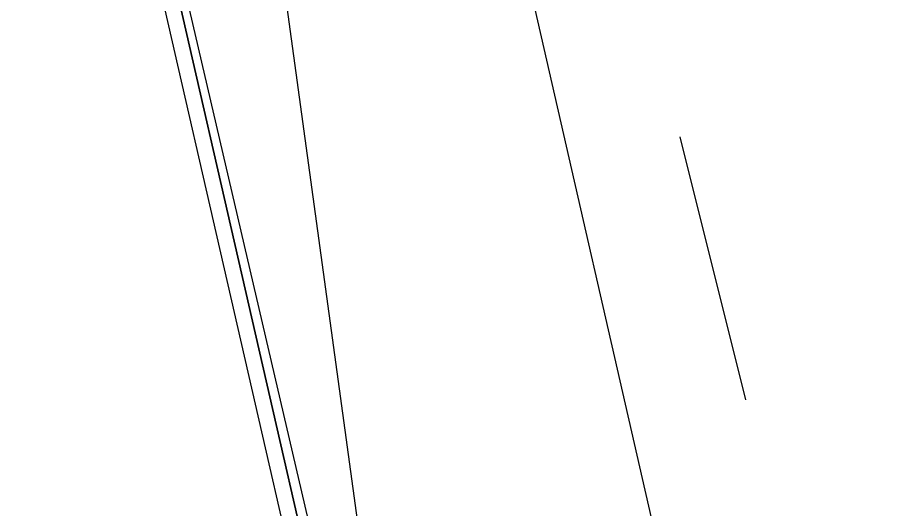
# Model space of a CAD drawing. Header units: feet. Extents: x -84 to 198, y -22 to 181.
# Drawn here: x 14.338 to 15.933, y 49.338 to 50.236 of the extents above; entities that cross this region are included whole.
import ezdxf

# ---------------------------------------------------------------- set-up
doc = ezdxf.new("R2010")
doc.units = ezdxf.units.FT
doc.layers.add('A-LINEA', color=7, linetype='CONTINUOUS')

msp = doc.modelspace()

# ---------------------------------------------------------------- linework, layer by layer
at = {"layer": 'A-LINEA'}
for p, q in [((13.4295, 60.4861), (15.0699, 48.4987)), ((13.4295, 60.4861), (15.0699, 48.4987)), ((15.1067, 51.0178), (15.9333, 47.4044)), ((15.1067, 51.0178), (15.9333, 47.4044)), ((15.5467, 50.0178), (15.6667, 49.5378)), ((15.5467, 50.0178), (15.6667, 49.5378))]:
    msp.add_line(p, q, dxfattribs=at)
for points in [[(14.44, 50.9778), (15.32, 47.1378), (15.3333, 47.1378), (15.3467, 47.1378), (15.3467, 47.1511), (14.4667, 50.9911), (14.4533, 50.9911), (14.44, 50.9911), (14.44, 50.9778)], [(14.44, 50.9778), (15.32, 47.1378), (15.3333, 47.1378), (15.3467, 47.1378), (15.3467, 47.1511), (14.4667, 50.9911), (14.4533, 50.9911), (14.44, 50.9911), (14.44, 50.9778)], [(14.4667, 50.9911), (15.3467, 47.1511), (15.3467, 47.1378), (15.3733, 47.1511), (14.48, 50.9911), (14.4667, 50.9911)], [(14.4667, 50.9911), (15.3467, 47.1511), (15.3467, 47.1378), (15.3733, 47.1511), (14.48, 50.9911), (14.4667, 50.9911)]]:
    msp.add_lwpolyline(points, dxfattribs=at)

doc.saveas('drawing.dxf')
